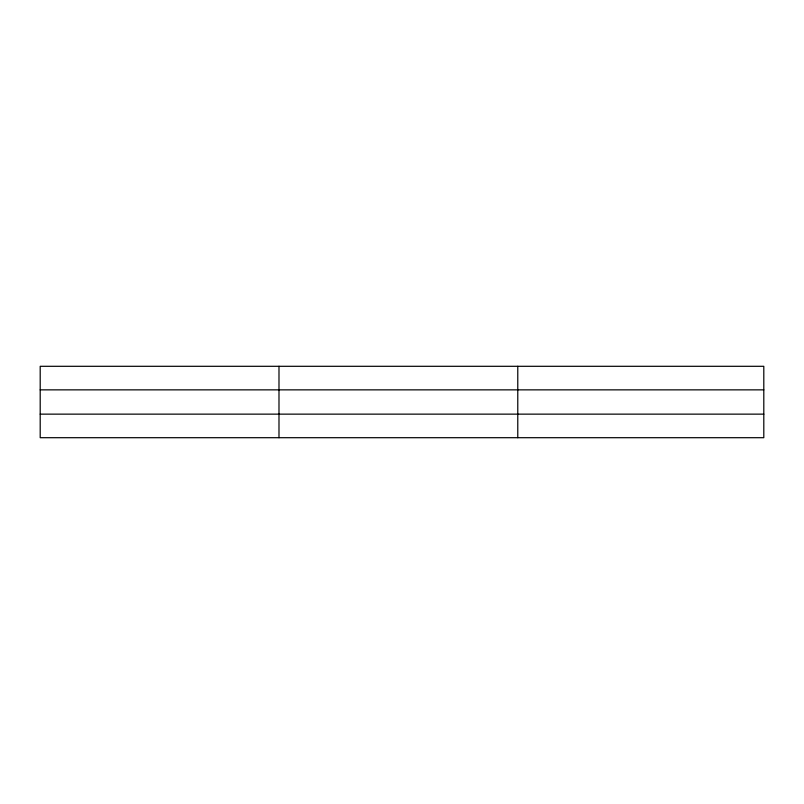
<?xml version="1.0" encoding="UTF-8"?>
<svg xmlns="http://www.w3.org/2000/svg" width="804" height="804" viewBox="0 0 804 804"><rect width="100%" height="100%" fill="white"/><g stroke="black" fill="none" stroke-linecap="round" stroke-linejoin="round"><path stroke-width="1.21" d="M278.988 437.698L278.988 366.302M517.776 437.698L517.776 366.302M763.8 414.14L763.8 437.698L40.2 437.698L40.2 366.302L763.8 366.302L763.8 414.14L40.2 414.14M40.2 389.86L763.8 389.86"/></g></svg>
